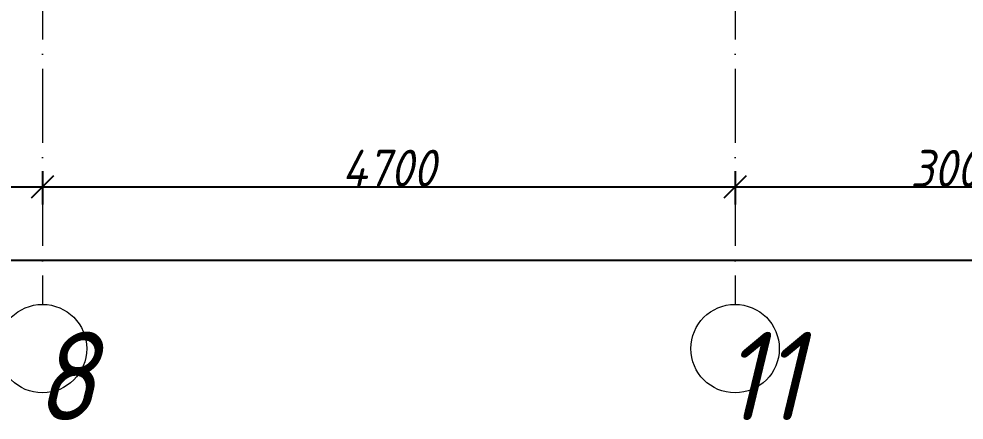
# Model space of a CAD drawing. Header units: millimetres. Extents: x -12989 to 629078, y -109036 to 555275.
# Drawn here: x 526103 to 532517, y 317999 to 320718 of the extents above; entities that cross this region are included whole.
import ezdxf

# ---------------------------------------------------------------- set-up
doc = ezdxf.new("R2010")
doc.units = ezdxf.units.MM
doc.linetypes.add('50_200_ШТРИХ_1Т_ш5_п1_п1_', pattern=[700, 500, -100, 0, -100])
for name, color, linetype, lineweight in [('A-____-____-DIMS', 7, 'Continuous', 9), ('S-GRID-____-IDEN', 7, 'Continuous', 9), ('S-GRID-____-OTLN-1', 7, '50_200_ШТРИХ_1Т_ш5_п1_п1_', 9)]:
    doc.layers.add(name, color=color, linetype=linetype, lineweight=lineweight)
doc.styles.add('ISOCPEUR_I_9', font='isocpeui.ttf', dxfattribs={"width": 0.9, "height": 250})
doc.dimstyles.new('ISO-2_5_0_9К_БОЛЬШОЙ_ОСИ', dxfattribs={"dimscale": 304.8, "dimtxt": 248.995294, "dimasz": 0.492126, "dimexe": 0.393701, "dimexo": 0, "dimgap": 0, "dimtad": 1, "dimdec": 0, "dimzin": 0, "dimdsep": 46, "dimtxsty": 'ISOCPEUR_I_9', "dimblk1": 'OBLIQUE', "dimblk2": 'OBLIQUE', "dimsah": 1, "dimcen": 0.09, "dimdle": 0.393701, "dimazin": 0, "dimtfac": 1, "dimtdec": 4, "dimtix": 1, "dimtmove": 0, "dimatfit": 3, "dimfxl": 1, "dimtvp": 1, "dimtolj": 1, "dimtzin": 0, "dimarcsym": 2})

# ---------------------------------------------------------------- blocks, each defined once
blk = doc.blocks.new('Ось сетки - Круг_Ø6_00__ISO-2_5_0_9K_-25732049-АР1_План отверстий 1 этажа в осях 1-64_Ю-ЯЯ')
at = {"layer": 'S-GRID-____-IDEN'}
blk.add_circle((0, 0), 3, dxfattribs=at)
blk = doc.blocks.new('_Oblique')
at = {"color": 0, "linetype": 'ByBlock', "lineweight": -2}
blk.add_line((-0.5, -0.5), (0.5, 0.5), dxfattribs=at)
blk = doc.blocks.new('*D5472')
at = {"layer": 'A-____-____-DIMS', "color": 0, "lineweight": -2, "transparency": 16777216}
for p, q in [((522863.3, 319686), (522863.3, 319460)), ((526263.3, 319686), (526263.3, 319460)), ((522743.3, 319580), (526383.3, 319580))]:
    blk.add_line(p, q, dxfattribs=at)
at = {"layer": 'Defpoints', "color": 0, "transparency": 16777216}
for p in [(522863.3, 319686), (526263.3, 319686), (526263.3, 319580)]:
    blk.add_point(p, dxfattribs=at)
at = {"layer": 'A-____-____-DIMS', "color": 0, "lineweight": -2, "transparency": 16777216, "xscale": 150, "yscale": 150, "zscale": 150, "rotation": 180}
blk.add_blockref('_Oblique', (522863.3, 319580), dxfattribs=at)
at = {"layer": 'A-____-____-DIMS', "color": 0, "lineweight": -2, "transparency": 16777216, "xscale": 150, "yscale": 150, "zscale": 150}
blk.add_blockref('_Oblique', (526263.3, 319580), dxfattribs=at)
at = {"layer": 'A-____-____-DIMS', "color": 0, "transparency": 16777216, "insert": (524563.3, 319705), "char_height": 250, "width": 781.462, "attachment_point": 5, "style": 'ISOCPEUR_I_9'}
blk.add_mtext('\\A1;3400', dxfattribs=at)
blk = doc.blocks.new('*D5473')
at = {"layer": 'A-____-____-DIMS', "color": 0, "lineweight": -2, "transparency": 16777216}
for p, q in [((526263.3, 319686), (526263.3, 319460)), ((530963.3, 319686), (530963.3, 319460)), ((526143.3, 319580), (531083.3, 319580))]:
    blk.add_line(p, q, dxfattribs=at)
at = {"layer": 'Defpoints', "color": 0, "transparency": 16777216}
for p in [(526263.3, 319686), (530963.3, 319686), (530963.3, 319580)]:
    blk.add_point(p, dxfattribs=at)
at = {"layer": 'A-____-____-DIMS', "color": 0, "lineweight": -2, "transparency": 16777216, "xscale": 150, "yscale": 150, "zscale": 150, "rotation": 180}
blk.add_blockref('_Oblique', (526263.3, 319580), dxfattribs=at)
at = {"layer": 'A-____-____-DIMS', "color": 0, "lineweight": -2, "transparency": 16777216, "xscale": 150, "yscale": 150, "zscale": 150}
blk.add_blockref('_Oblique', (530963.3, 319580), dxfattribs=at)
at = {"layer": 'A-____-____-DIMS', "color": 0, "transparency": 16777216, "insert": (528613.3, 319706.6), "char_height": 250, "width": 781.462, "attachment_point": 5, "style": 'ISOCPEUR_I_9'}
blk.add_mtext('\\A1;4700', dxfattribs=at)
blk = doc.blocks.new('*D5474')
at = {"layer": 'A-____-____-DIMS', "color": 0, "lineweight": -2, "transparency": 16777216}
for p, q in [((530963.3, 319686), (530963.3, 319460)), ((533963.3, 319686), (533963.3, 319460)), ((530843.3, 319580), (534083.3, 319580))]:
    blk.add_line(p, q, dxfattribs=at)
at = {"layer": 'Defpoints', "color": 0, "transparency": 16777216}
for p in [(530963.3, 319686), (533963.3, 319686), (533963.3, 319580)]:
    blk.add_point(p, dxfattribs=at)
at = {"layer": 'A-____-____-DIMS', "color": 0, "lineweight": -2, "transparency": 16777216, "xscale": 150, "yscale": 150, "zscale": 150, "rotation": 180}
blk.add_blockref('_Oblique', (530963.3, 319580), dxfattribs=at)
at = {"layer": 'A-____-____-DIMS', "color": 0, "lineweight": -2, "transparency": 16777216, "xscale": 150, "yscale": 150, "zscale": 150}
blk.add_blockref('_Oblique', (533963.3, 319580), dxfattribs=at)
at = {"layer": 'A-____-____-DIMS', "color": 0, "transparency": 16777216, "insert": (532463.3, 319705), "char_height": 250, "width": 758.478, "attachment_point": 5, "style": 'ISOCPEUR_I_9'}
blk.add_mtext('\\A1;3000', dxfattribs=at)
blk = doc.blocks.new('*D5555')
at = {"layer": 'A-____-____-DIMS', "color": 0, "lineweight": -2, "transparency": 16777216}
for p, q in [((510663.3, 319189.2), (510663.3, 318963.2)), ((584063.3, 319189.2), (584063.3, 318963.2)), ((510543.3, 319083.2), (584183.3, 319083.2))]:
    blk.add_line(p, q, dxfattribs=at)
at = {"layer": 'Defpoints', "color": 0, "transparency": 16777216}
for p in [(510663.3, 319189.2), (584063.3, 319189.2), (584063.3, 319083.2)]:
    blk.add_point(p, dxfattribs=at)
at = {"layer": 'A-____-____-DIMS', "color": 0, "lineweight": -2, "transparency": 16777216, "xscale": 150, "yscale": 150, "zscale": 150, "rotation": 180}
blk.add_blockref('_Oblique', (510663.3, 319083.2), dxfattribs=at)
at = {"layer": 'A-____-____-DIMS', "color": 0, "lineweight": -2, "transparency": 16777216, "xscale": 150, "yscale": 150, "zscale": 150}
blk.add_blockref('_Oblique', (584063.3, 319083.2), dxfattribs=at)
at = {"layer": 'A-____-____-DIMS', "color": 0, "transparency": 16777216, "insert": (547363.3, 319209.8), "char_height": 250, "width": 971.082, "attachment_point": 5, "style": 'ISOCPEUR_I_9'}
blk.add_mtext('\\A1;73400', dxfattribs=at)

msp = doc.modelspace()

# ---------------------------------------------------------------- linework, layer by layer
at = {"layer": 'S-GRID-____-OTLN-1'}
for p, q in [((526263.3109, 356784.3429), (526263.3109, 318783.0794)), ((530963.3109, 356784.3429), (530963.3109, 318783.0794))]:
    msp.add_line(p, q, dxfattribs=at)

# ---------------------------------------------------------------- block references
at = {"layer": 'S-GRID-____-IDEN', "xscale": 99.99999999999993, "yscale": 99.99999999999993, "zscale": 99.99999999999993, "rotation": 180}
for p in [(526263.3109, 318483.0794), (530963.3109, 318483.0794)]:
    msp.add_blockref('Ось сетки - Круг_Ø6_00__ISO-2_5_0_9K_-25732049-АР1_План отверстий 1 этажа в осях 1-64_Ю-ЯЯ', p, dxfattribs=at)

# ---------------------------------------------------------------- texts
at = {"layer": 'S-GRID-____-IDEN', "char_height": 600, "attachment_point": 1, "style": 'ISOCPEUR_I_9'}
for s, insert, width in [('\\fISOCPEUR|b0|i1|c204|p34|;\\W.9;8', (526212.1892, 318597.013), 202.02525), ('11', (530876.6392, 318597.013), 288.6075)]:
    msp.add_mtext(s, dxfattribs=dict(at, insert=insert, width=width))

# ---------------------------------------------------------------- dimensions: what is measured, and where the dimension line sits
at = {"layer": 'A-____-____-DIMS'}
for base, p1, p2, override, picture, middle in [((526263.3109, 319579.9586), (522863.3109, 319686.0247), (526263.3109, 319686.0247), {"dimpost": '<>', "dimfxl": 3400}, '*D5472', (524563.3109, 319704.9586)), ((530963.3109, 319579.9586), (526263.3109, 319686.0247), (530963.3109, 319686.0247), {"dimpost": '<>', "dimfxl": 4700}, '*D5473', (528613.3109, 319706.5685)), ((533963.3109, 319579.9586), (530963.3109, 319686.0247), (533963.3109, 319686.0247), {"dimpost": '<>', "dimfxl": 3000}, '*D5474', (532463.3109, 319704.9586)), ((584063.3109, 319083.1584), (510663.3109, 319189.2244), (584063.3109, 319189.2244), {"dimpost": '<>', "dimfxl": 73400}, '*D5555', (547363.3109, 319209.7682))]:
    dim = msp.add_linear_dim(base=base, p1=p1, p2=p2, dimstyle='ISO-2_5_0_9К_БОЛЬШОЙ_ОСИ', override=override, dxfattribs=at)
    dim.commit()
    dim.dimension.update_dxf_attribs({"geometry": picture, "text_midpoint": middle})

doc.saveas('drawing.dxf')
